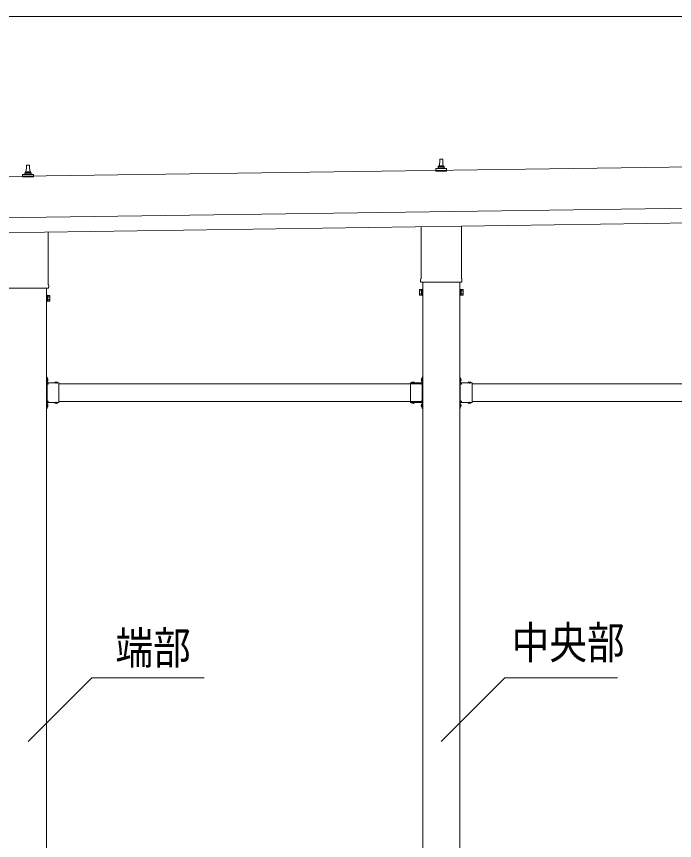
# Model space of a CAD drawing. Units: millimetres, scale not verified. Extents: x -88263 to 14131, y -29850 to 9646.
# Drawn here: x 2951 to 5181, y 371 to 3161 of the extents above; entities that cross this region are included whole.
import ezdxf
from ezdxf.enums import TextEntityAlignment as Align

# ---------------------------------------------------------------- set-up
doc = ezdxf.new("R2010")
doc.units = ezdxf.units.MM
doc.header["$LTSCALE"] = 50
doc.linetypes.add('USER8', pattern=[4, 3, -1])
for name, color, linetype, lineweight in [('0-2_建具', 4, 'Continuous', 9), ('0-6_手摺', 5, 'Continuous', 5), ('0-7_ハッチ', 6, 'Continuous', 9)]:
    doc.layers.add(name, color=color, linetype=linetype, lineweight=lineweight)
doc.styles.add('ＭＳ ゴシック', font='')
doc.styles.get('ＭＳ ゴシック').set_extended_font_data('MS Gothic')

msp = doc.modelspace()

# ---------------------------------------------------------------- linework, layer by layer
at = {"layer": '0-2_建具'}
for p, q in [((7832.58, 2689.54), (2467.63, 2612.9)), ((2984.35, 2633.22), (2985.07, 2656.74)), ((2986.07, 2657.72), (2994.62, 2657.72)), ((2995.62, 2656.74), (2996.35, 2633.22)), ((4380.35, 2649), (4380.35, 2653.22)), ((4381.35, 2653.22), (4399.35, 2653.22)), ((4384.35, 2653.22), (4385.07, 2676.74)), ((4386.07, 2677.72), (4394.62, 2677.72)), ((4395.62, 2676.74), (4396.35, 2653.22)), ((4400.35, 2649), (4400.35, 2653.22)), ((2972.1, 2617.72), (2972.1, 2625.43)), ((2972.48, 2626.22), (3008.22, 2626.22)), ((2972.86, 2626.4), (2979.58, 2628.03)), ((2979.97, 2628.22), (3000.73, 2628.22)), ((2980.35, 2629), (2980.35, 2633.22)), ((2981.35, 2633.22), (2999.35, 2633.22)), ((3000.35, 2629), (3000.35, 2633.22)), ((3007.83, 2626.4), (3001.11, 2628.03)), ((3008.6, 2617.72), (3008.6, 2625.43)), ((4372.1, 2637.72), (4372.1, 2645.43)), ((4408.6, 2637.72), (4372.1, 2637.72)), ((4372.48, 2646.22), (4408.22, 2646.22)), ((4372.86, 2646.4), (4379.58, 2648.03)), ((4379.97, 2648.22), (4400.73, 2648.22)), ((4407.83, 2646.4), (4401.11, 2648.03)), ((4408.6, 2637.72), (4408.6, 2645.43)), ((3008.6, 2617.72), (2972.1, 2617.72)), ((2469.63, 2472.92), (7834.58, 2549.56)), ((2470.34, 2422.92), (7835.29, 2499.56)), ((3058.65, 2431.33), (3058.65, 2253.73)), ((4322.05, 2273.73), (4322.05, 2449.37)), ((4458.65, 2451.33), (4458.65, 2273.73)), ((4320.35, 2264.95), (4320.35, 2270.45)), ((4458.28, 2261.45), (4322.41, 2261.45)), ((4327.85, 2261.45), (4327.85, -611.05)), ((4452.85, -611.05), (4452.85, 2261.45)), ((4460.35, 2270.45), (4460.35, 2264.95)), ((3058.28, 2241.45), (2922.41, 2241.45)), ((3052.85, -611.05), (3052.85, 2241.45)), ((3060.35, 2250.45), (3060.35, 2244.95)), ((4316.35, 2235.45), (4317.11, 2236.77)), ((4316.35, 2235.45), (4316.35, 2218.45)), ((4464.35, 2235.45), (4463.59, 2236.77)), ((4464.35, 2235.45), (4464.35, 2218.45)), ((3057.35, 2211.86), (3063.59, 2211.86)), ((3064.35, 2215.45), (3063.59, 2216.77)), ((3064.35, 2215.45), (3064.35, 2198.45)), ((4316.35, 2218.45), (4317.11, 2217.14)), ((4323.35, 2231.86), (4317.11, 2231.86)), ((4323.35, 2222.05), (4317.11, 2222.05)), ((4323.35, 2217.14), (4317.11, 2217.14)), ((4325.85, 2217.75), (4323.35, 2217.75)), ((4454.85, 2217.75), (4457.35, 2217.75)), ((4457.35, 2231.86), (4463.59, 2231.86)), ((4457.35, 2222.05), (4463.59, 2222.05)), ((4457.35, 2217.14), (4463.59, 2217.14)), ((4464.35, 2218.45), (4463.59, 2217.14)), ((3054.85, 2197.75), (3057.35, 2197.75)), ((3057.35, 2202.05), (3063.59, 2202.05)), ((3057.35, 2197.14), (3063.59, 2197.14)), ((3064.35, 2198.45), (3063.59, 2197.14)), ((3054.85, 1939.95), (3052.85, 1939.95)), ((3052.85, 1939.95), (3052.85, 1919.95)), ((3052.85, 1932.95), (3054.85, 1932.95)), ((3052.85, 1926.95), (3054.85, 1926.95)), ((3054.85, 1939.95), (3054.85, 1919.95)), ((3055.36, 1935.85), (3054.85, 1935.85)), ((3054.85, 1935.85), (3054.85, 1924.05)), ((4325.34, 1935.85), (4325.85, 1935.85)), ((4325.85, 1939.95), (4327.85, 1939.95)), ((4325.85, 1939.95), (4325.85, 1919.95)), ((4325.85, 1935.85), (4325.85, 1924.05)), ((4327.85, 1932.95), (4325.85, 1932.95)), ((4327.85, 1926.95), (4325.85, 1926.95)), ((4327.85, 1939.95), (4327.85, 1919.95)), ((4454.85, 1939.95), (4452.85, 1939.95)), ((4452.85, 1939.95), (4452.85, 1919.95)), ((4452.85, 1932.95), (4454.85, 1932.95)), ((4452.85, 1926.95), (4454.85, 1926.95)), ((4454.85, 1939.95), (4454.85, 1919.95)), ((4455.36, 1935.85), (4454.85, 1935.85)), ((4454.85, 1935.85), (4454.85, 1924.05)), ((3058.85, 1916.95), (3053.35, 1916.95)), ((3053.35, 1916.95), (3053.35, 1856.95)), ((3094.85, 1919.95), (3054.85, 1919.95)), ((3054.85, 1915.95), (3054.85, 1857.95)), ((3091.75, 1919.95), (3079.95, 1919.95)), ((3091.75, 1920.46), (3091.75, 1919.95)), ((3094.85, 1919.95), (3094.85, 1853.95)), ((3094.85, 1916.95), (4321.85, 1916.95)), ((4285.85, 1919.95), (4285.85, 1853.95)), ((4285.85, 1919.95), (4325.85, 1919.95)), ((4288.95, 1920.46), (4288.95, 1919.95)), ((4288.95, 1919.95), (4300.75, 1919.95)), ((4321.85, 1916.95), (4327.35, 1916.95)), ((4325.85, 1915.95), (4325.85, 1857.95)), ((4327.35, 1916.95), (4327.35, 1856.95)), ((4458.85, 1916.95), (4453.35, 1916.95)), ((4453.35, 1916.95), (4453.35, 1856.95)), ((4494.85, 1919.95), (4454.85, 1919.95)), ((4454.85, 1915.95), (4454.85, 1857.95)), ((4491.75, 1919.95), (4479.95, 1919.95)), ((4491.75, 1920.46), (4491.75, 1919.95)), ((4494.85, 1919.95), (4494.85, 1853.95)), ((4494.85, 1916.95), (5685.85, 1916.95)), ((3052.85, 1853.95), (3052.85, 1833.95)), ((3052.85, 1846.95), (3054.85, 1846.95)), ((3058.85, 1856.95), (3053.35, 1856.95)), ((3054.85, 1855.95), (3058.85, 1855.95)), ((3054.85, 1853.95), (3054.85, 1833.95)), ((3094.85, 1853.95), (3054.85, 1853.95)), ((3055.36, 1849.85), (3054.85, 1849.85)), ((3054.85, 1849.85), (3054.85, 1838.05)), ((3091.75, 1853.95), (3079.95, 1853.95)), ((3091.75, 1853.45), (3091.75, 1853.95)), ((3094.85, 1856.95), (4321.85, 1856.95)), ((4285.85, 1853.95), (4325.85, 1853.95)), ((4288.95, 1853.45), (4288.95, 1853.95)), ((4288.95, 1853.95), (4300.75, 1853.95)), ((4321.85, 1856.95), (4327.35, 1856.95)), ((4325.85, 1855.95), (4321.85, 1855.95)), ((4325.34, 1849.85), (4325.85, 1849.85)), ((4325.85, 1853.95), (4325.85, 1833.95)), ((4325.85, 1849.85), (4325.85, 1838.05)), ((4327.85, 1846.95), (4325.85, 1846.95)), ((4327.85, 1853.95), (4327.85, 1833.95)), ((4452.85, 1853.95), (4452.85, 1833.95)), ((4452.85, 1846.95), (4454.85, 1846.95)), ((4458.85, 1856.95), (4453.35, 1856.95)), ((4454.85, 1855.95), (4458.85, 1855.95)), ((4454.85, 1853.95), (4454.85, 1833.95)), ((4494.85, 1853.95), (4454.85, 1853.95)), ((4455.36, 1849.85), (4454.85, 1849.85)), ((4454.85, 1849.85), (4454.85, 1838.05)), ((4491.75, 1853.95), (4479.95, 1853.95)), ((4491.75, 1853.45), (4491.75, 1853.95)), ((4494.85, 1856.95), (5685.85, 1856.95)), ((3052.85, 1840.95), (3054.85, 1840.95)), ((3054.85, 1833.95), (3052.85, 1833.95)), ((4327.85, 1840.95), (4325.85, 1840.95)), ((4325.85, 1833.95), (4327.85, 1833.95)), ((4452.85, 1840.95), (4454.85, 1840.95)), ((4454.85, 1833.95), (4452.85, 1833.95))]:
    msp.add_line(p, q, dxfattribs=at)
for points in [[(4323.35, 2217.14), (4323.35, 2236.77), (4317.11, 2236.77)], [(4323.35, 2217.75), (4323.35, 2236.15), (4325.85, 2236.15)], [(4457.35, 2217.75), (4457.35, 2236.15), (4454.85, 2236.15)], [(4457.35, 2217.14), (4457.35, 2236.77), (4463.59, 2236.77)], [(3057.35, 2197.75), (3057.35, 2216.15), (3054.85, 2216.15)], [(3057.35, 2197.14), (3057.35, 2216.77), (3063.59, 2216.77)], [(3055.36, 1935.85), (3055.36, 1924.05), (3054.85, 1924.05)], [(4325.34, 1935.85), (4325.34, 1924.05), (4325.85, 1924.05)], [(4455.36, 1935.85), (4455.36, 1924.05), (4454.85, 1924.05)], [(3054.85, 1915.95), (3058.85, 1915.95), (3058.85, 1917.95), (3054.85, 1917.95)], [(3091.75, 1920.46), (3079.95, 1920.46), (3079.95, 1919.95)], [(4288.95, 1920.46), (4300.75, 1920.46), (4300.75, 1919.95)], [(4325.85, 1915.95), (4321.85, 1915.95), (4321.85, 1917.95), (4325.85, 1917.95)], [(4454.85, 1915.95), (4458.85, 1915.95), (4458.85, 1917.95), (4454.85, 1917.95)], [(4491.75, 1920.46), (4479.95, 1920.46), (4479.95, 1919.95)], [(3054.85, 1857.95), (3058.85, 1857.95), (3058.85, 1855.95)], [(3055.36, 1849.85), (3055.36, 1838.05), (3054.85, 1838.05)], [(3091.75, 1853.45), (3079.95, 1853.45), (3079.95, 1853.95)], [(4288.95, 1853.45), (4300.75, 1853.45), (4300.75, 1853.95)], [(4325.85, 1857.95), (4321.85, 1857.95), (4321.85, 1855.95)], [(4325.34, 1849.85), (4325.34, 1838.05), (4325.85, 1838.05)], [(4454.85, 1857.95), (4458.85, 1857.95), (4458.85, 1855.95)], [(4455.36, 1849.85), (4455.36, 1838.05), (4454.85, 1838.05)], [(4491.75, 1853.45), (4479.95, 1853.45), (4479.95, 1853.95)]]:
    msp.add_lwpolyline(points, dxfattribs=at)
for points in [[(4325.85, 2216.45), (4325.85, 2237.45), (4327.85, 2237.45), (4327.85, 2216.45)], [(4454.85, 2216.45), (4454.85, 2237.45), (4452.85, 2237.45), (4452.85, 2216.45)], [(3054.85, 2196.45), (3054.85, 2217.45), (3052.85, 2217.45), (3052.85, 2196.45)]]:
    msp.add_lwpolyline(points, close=True, dxfattribs=at)
at = {"layer": '0-2_建具', "linetype": 'USER8'}
for points in [[(3057.46, 1932.45), (3054.68, 1931.1), (3054.07, 1929.95)], [(3057.46, 1927.45), (3054.68, 1928.81), (3054.07, 1929.95)], [(4323.24, 1932.45), (4326.02, 1931.1), (4326.62, 1929.95)], [(4323.24, 1927.45), (4326.02, 1928.81), (4326.62, 1929.95)], [(4457.46, 1932.45), (4454.68, 1931.1), (4454.07, 1929.95)], [(4457.46, 1927.45), (4454.68, 1928.81), (4454.07, 1929.95)], [(3083.35, 1922.57), (3084.7, 1919.79), (3085.85, 1919.18)], [(3088.35, 1922.57), (3086.99, 1919.79), (3085.85, 1919.18)], [(4292.35, 1922.57), (4293.7, 1919.79), (4294.85, 1919.18)], [(4297.35, 1922.57), (4295.99, 1919.79), (4294.85, 1919.18)], [(4483.35, 1922.57), (4484.7, 1919.79), (4485.85, 1919.18)], [(4488.35, 1922.57), (4486.99, 1919.79), (4485.85, 1919.18)], [(3057.46, 1846.45), (3054.68, 1845.1), (3054.07, 1843.95)], [(3057.46, 1841.45), (3054.68, 1842.81), (3054.07, 1843.95)], [(3083.35, 1851.34), (3084.7, 1854.12), (3085.85, 1854.73)], [(3088.35, 1851.34), (3086.99, 1854.12), (3085.85, 1854.73)], [(4292.35, 1851.34), (4293.7, 1854.12), (4294.85, 1854.73)], [(4297.35, 1851.34), (4295.99, 1854.12), (4294.85, 1854.73)], [(4323.24, 1846.45), (4326.02, 1845.1), (4326.62, 1843.95)], [(4323.24, 1841.45), (4326.02, 1842.81), (4326.62, 1843.95)], [(4457.46, 1846.45), (4454.68, 1845.1), (4454.07, 1843.95)], [(4457.46, 1841.45), (4454.68, 1842.81), (4454.07, 1843.95)], [(4483.35, 1851.34), (4484.7, 1854.12), (4485.85, 1854.73)], [(4488.35, 1851.34), (4486.99, 1854.12), (4485.85, 1854.73)]]:
    msp.add_lwpolyline(points, dxfattribs=at)
at = {"layer": '0-2_建具'}
for centre, radius, start, end in [((2986.07, 2656.72), 1, 90, 178.60509), ((2994.62, 2656.72), 1, 1.39491, 90), ((4384.43, 2652.58), 4.13, 90, 171.17633), ((4381.35, 2652.22), 1, 90, 180), ((4386.07, 2676.72), 1, 90, 178.60509), ((4393.68, 2653.22), 4.83, 133.60282, 180), ((4387.02, 2653.22), 4.83, 0, 46.39718), ((4394.62, 2676.72), 1, 1.39491, 90), ((4396.26, 2652.58), 4.13, 8.82367, 90), ((4399.35, 2652.22), 1, 0, 90), ((2973.1, 2625.43), 1, 103.62699, 180), ((2979.35, 2629), 1, 283.62699, 0), ((2984.43, 2632.58), 4.13, 90, 171.17633), ((2981.35, 2632.22), 1, 90, 180), ((2993.68, 2633.22), 4.83, 133.60282, 180), ((2987.02, 2633.22), 4.83, 0, 46.39718), ((2996.26, 2632.58), 4.13, 8.82367, 90), ((2999.35, 2632.22), 1, 0, 90), ((3001.35, 2629), 1, 180, 256.37301), ((3007.6, 2625.43), 1, 0, 76.37301), ((4373.1, 2645.43), 1, 103.62699, 180), ((4379.35, 2649), 1, 283.62699, 0), ((4401.35, 2649), 1, 180, 256.37301), ((4407.6, 2645.43), 1, 0, 76.37301), ((4324.35, 2270.45), 4, 125.09963, 180), ((4324.35, 2264.95), 4, 180, 194.47751), ((4324.35, 2264.95), 4, 194.47751, 241.04498), ((4456.35, 2264.95), 4, 298.95502, 345.52249), ((4456.35, 2270.45), 4, 0, 54.90037), ((4456.35, 2264.95), 4, 345.52249, 0), ((3056.35, 2244.95), 4, 298.95502, 345.52249), ((3056.35, 2250.45), 4, 0, 54.90037), ((3056.35, 2244.95), 4, 345.52249, 0), ((4320.69, 2234.32), 4.34, 145.61575, 214.38425), ((4460, 2234.32), 4.34, 325.61575, 34.38425), ((3060, 2214.32), 4.34, 325.61575, 34.38425), ((3048.11, 2206.95), 16.24, 342.41205, 17.58795), ((4320.69, 2219.59), 4.34, 145.61575, 214.38425), ((4332.59, 2226.95), 16.24, 162.41205, 197.58795), ((4448.11, 2226.95), 16.24, 342.41205, 17.58795), ((4460, 2219.59), 4.34, 325.61575, 34.38425), ((3060, 2199.59), 4.34, 325.61575, 34.38425), ((3049.62, 1929.95), 8.23, 314.2189, 45.7811), ((4331.08, 1929.95), 8.23, 134.2189, 225.7811), ((4449.62, 1929.95), 8.23, 314.2189, 45.7811), ((3054.85, 1919.95), 2, 180, 270), ((3085.85, 1914.72), 8.23, 44.2189, 135.7811), ((4294.85, 1914.72), 8.23, 44.2189, 135.7811), ((4325.85, 1919.95), 2, 270, 0), ((4454.85, 1919.95), 2, 180, 270), ((4485.85, 1914.72), 8.23, 44.2189, 135.7811), ((3054.85, 1853.95), 2, 90, 180), ((3049.62, 1843.95), 8.23, 314.2189, 45.7811), ((3085.85, 1859.19), 8.23, 224.2189, 315.7811), ((4294.85, 1859.19), 8.23, 224.2189, 315.7811), ((4331.08, 1843.95), 8.23, 134.2189, 225.7811), ((4325.85, 1853.95), 2, 0, 90), ((4454.85, 1853.95), 2, 90, 180), ((4449.62, 1843.95), 8.23, 314.2189, 45.7811), ((4485.85, 1859.19), 8.23, 224.2189, 315.7811)]:
    msp.add_arc(centre, radius, start, end, dxfattribs=at)
at = {"layer": '0-6_手摺', "color": 6, "lineweight": 9}
msp.add_line((2436.35, 3161.18), (9146.35, 3161.18), dxfattribs=at)
at = {"layer": '0-7_ハッチ'}
for p, q in [((3206.36, 921.4), (2990.35, 705.4)), ((3587.67, 921.4), (3206.36, 921.4)), ((4606.36, 921.4), (4390.35, 705.4)), ((4987.67, 921.4), (4606.36, 921.4))]:
    msp.add_line(p, q, dxfattribs=at)

# ---------------------------------------------------------------- texts
at = {"layer": '0-7_ハッチ', "color": 7, "style": 'ＭＳ ゴシック', "width": 0.85}
for s, p in [('端部', (3286.62, 935.09)), ('中央部', (4628.99, 952.75))]:
    msp.add_text(s, height=110, dxfattribs=at).set_placement(p, align=Align.BOTTOM_LEFT)

doc.saveas('drawing.dxf')
